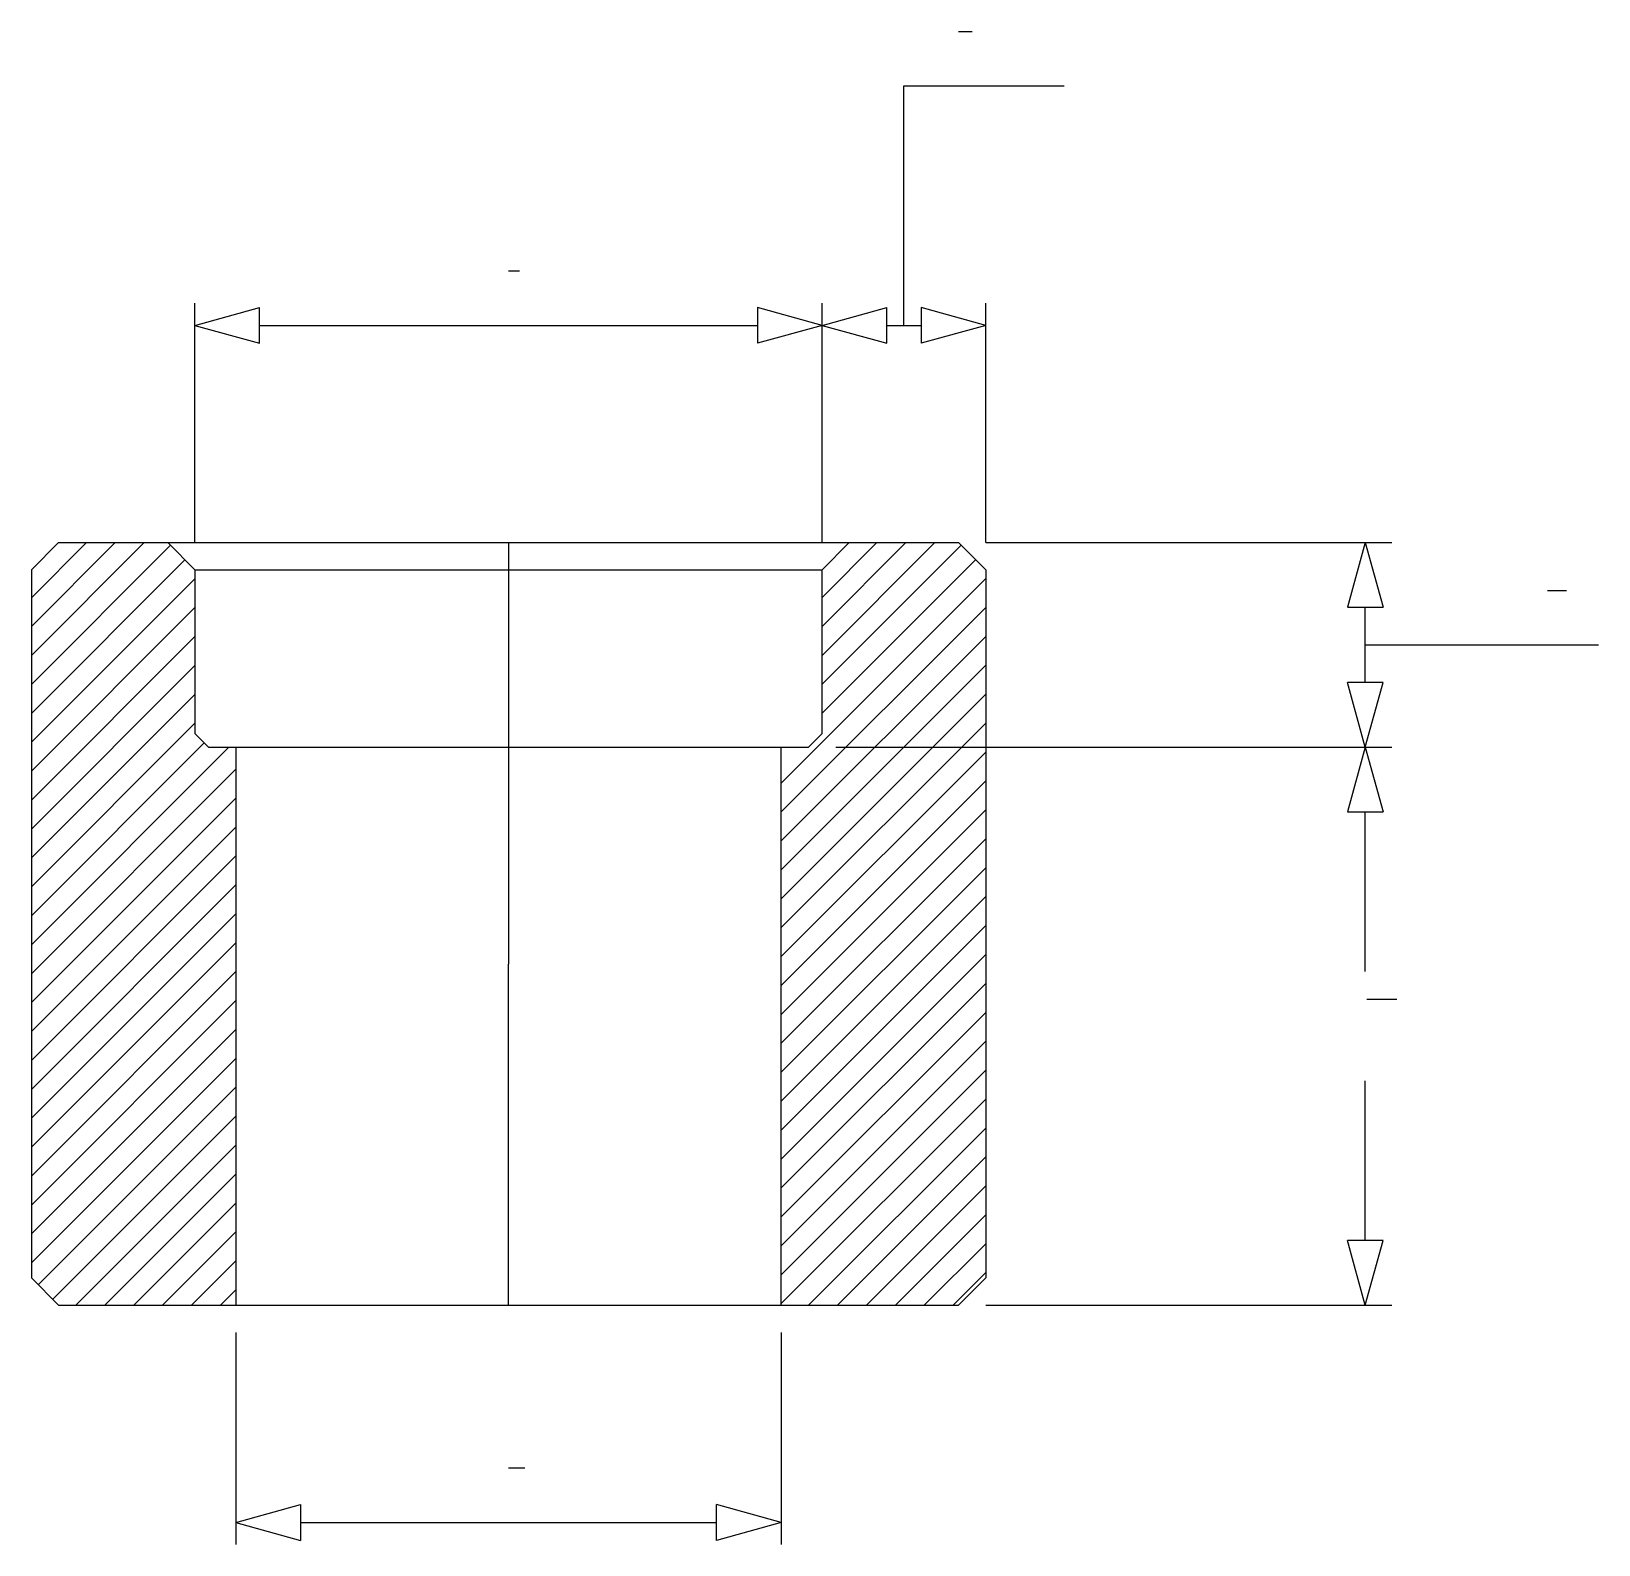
# Model space of a CAD drawing. Extents: x 655 to 1230, y 374 to 929.
import ezdxf

# ---------------------------------------------------------------- set-up
doc = ezdxf.new("R2010")
doc.units = 0
doc.header["$MEASUREMENT"] = 0
doc.layers.get('0').update_dxf_attribs({"linetype": 'CONTINUOUS'})
doc.layers.add('1', color=7, linetype='CONTINUOUS')

msp = doc.modelspace()

# ---------------------------------------------------------------- linework, layer by layer
at = {"color": 4, "linetype": 'Continuous'}
for p, q in [((655.24, 720.89), (675.43, 741.08)), ((655.24, 710.28), (686.04, 741.08)), ((655.24, 699.67), (696.65, 741.08)), ((655.24, 689.07), (706.28, 740.1)), ((945.24, 720.95), (965.36, 741.08)), ((945.24, 710.35), (975.97, 741.08)), ((945.24, 699.74), (986.58, 741.08)), ((945.24, 689.13), (996.21, 740.1)), ((655.24, 678.46), (711.59, 734.8)), ((945.24, 678.53), (1001.52, 734.8)), ((655.24, 667.85), (715.24, 727.85)), ((930.24, 652.92), (1005.24, 727.92)), ((655.24, 657.25), (715.24, 717.25)), ((930.24, 642.31), (1005.24, 717.31)), ((655.24, 646.64), (715.24, 706.64)), ((930.24, 631.71), (1005.24, 706.71)), ((655.24, 636.03), (715.24, 696.03)), ((930.24, 621.1), (1005.24, 696.1)), ((655.24, 625.43), (715.24, 685.43)), ((930.24, 610.49), (1005.24, 685.49)), ((655.24, 614.82), (715.24, 674.82)), ((930.24, 599.89), (1005.24, 674.89)), ((655.24, 604.21), (718.68, 667.64)), ((655.24, 593.61), (727.71, 666.08)), ((930.24, 589.28), (1005.24, 664.28)), ((655.24, 583), (730.24, 658)), ((930.24, 578.67), (1005.24, 653.67)), ((655.24, 572.39), (730.24, 647.39)), ((930.24, 568.07), (1005.24, 643.07)), ((655.24, 561.79), (730.24, 636.79)), ((930.24, 557.46), (1005.24, 632.46)), ((655.24, 551.18), (730.24, 626.18)), ((930.24, 546.85), (1005.24, 621.85)), ((655.24, 540.57), (730.24, 615.57)), ((930.24, 536.25), (1005.24, 611.25)), ((655.24, 529.97), (730.24, 604.97)), ((930.24, 525.64), (1005.24, 600.64)), ((655.24, 519.36), (730.24, 594.36)), ((930.24, 515.03), (1005.24, 590.03)), ((655.24, 508.75), (730.24, 583.75)), ((930.24, 504.43), (1005.24, 579.43)), ((655.24, 498.15), (730.24, 573.15)), ((930.24, 493.82), (1005.24, 568.82)), ((655.24, 487.54), (730.24, 562.54)), ((930.24, 483.22), (1005.24, 558.22)), ((655.24, 476.93), (730.24, 551.93)), ((930.24, 472.61), (1005.24, 547.61)), ((657.8, 468.88), (730.24, 541.33)), ((930.24, 462), (1005.24, 537)), ((663.1, 463.58), (730.24, 530.72)), ((940.28, 461.43), (1005.24, 526.4)), ((671.56, 461.43), (730.24, 520.11)), ((950.89, 461.43), (1005.24, 515.79)), ((682.17, 461.43), (730.24, 509.51)), ((961.49, 461.43), (1005.24, 505.18)), ((692.77, 461.43), (730.24, 498.9)), ((972.1, 461.43), (1005.24, 494.58)), ((703.38, 461.43), (730.24, 488.29)), ((982.71, 461.43), (1005.24, 483.97)), ((713.99, 461.43), (730.24, 477.69)), ((993.31, 461.43), (1005.24, 473.36)), ((724.59, 461.43), (730.24, 467.08))]:
    msp.add_line(p, q, dxfattribs=at)
at = {"layer": '1', "color": 5, "linetype": 'Continuous'}
for p, q in [((995.24, 928.58), (1000.24, 928.58)), ((830.24, 840.76), (834.24, 840.76)), ((1211.27, 723.58), (1218.27, 723.58)), ((1145.05, 573.64), (1156.05, 573.64)), ((830.24, 401.75), (836.24, 401.75))]:
    msp.add_line(p, q, dxfattribs=at)
at = {"layer": '1', "color": 3, "linetype": 'Continuous'}
for p, q in [((975.24, 820.76), (975.24, 908.58)), ((975.24, 908.58), (1034.01, 908.58)), ((715.24, 741.08), (715.24, 828.9)), ((945.24, 741.08), (945.24, 828.9)), ((1005.24, 741.08), (1005.24, 828.9)), ((715.24, 820.76), (738.96, 827.31)), ((738.96, 814.2), (738.96, 827.31)), ((945.24, 820.76), (921.53, 827.31)), ((921.53, 827.31), (921.53, 814.2)), ((945.24, 820.76), (968.96, 827.31)), ((968.96, 814.2), (968.96, 827.31)), ((1005.24, 820.76), (981.53, 827.31)), ((981.53, 827.31), (981.53, 814.2)), ((715.24, 820.76), (738.96, 814.2)), ((738.96, 820.76), (921.53, 820.76)), ((945.24, 820.76), (921.53, 814.2)), ((945.24, 820.76), (968.96, 814.2)), ((968.96, 820.76), (981.53, 820.76)), ((1005.24, 820.76), (981.53, 814.2)), ((1005.24, 741.08), (1154.14, 741.08)), ((1144.43, 741.08), (1137.87, 717.36)), ((1144.43, 741.08), (1150.99, 717.36)), ((1137.87, 717.36), (1150.99, 717.36)), ((1144.43, 689.79), (1144.43, 717.36)), ((1144.43, 703.58), (1230.03, 703.58)), ((1144.43, 666.08), (1137.87, 689.79)), ((1150.99, 689.79), (1137.87, 689.79)), ((1144.43, 666.08), (1150.99, 689.79)), ((950.24, 666.08), (1154.14, 666.08)), ((1144.43, 666.08), (1137.87, 642.36)), ((1144.43, 666.08), (1150.99, 642.36)), ((1137.87, 642.36), (1150.99, 642.36)), ((1144.43, 583.76), (1144.43, 642.36)), ((1144.43, 485.14), (1144.43, 543.76)), ((1144.43, 461.43), (1137.87, 485.14)), ((1150.99, 485.14), (1137.87, 485.14)), ((1144.43, 461.43), (1150.99, 485.14)), ((1005.24, 461.43), (1154.14, 461.43)), ((730.24, 451.43), (730.24, 373.61)), ((930.24, 451.43), (930.24, 373.61)), ((730.24, 381.75), (753.96, 388.31)), ((753.96, 388.31), (753.96, 375.19)), ((930.24, 381.75), (906.53, 388.31)), ((906.53, 375.19), (906.53, 388.31)), ((730.24, 381.75), (753.96, 375.19)), ((753.96, 381.75), (906.53, 381.75)), ((930.24, 381.75), (906.53, 375.19))]:
    msp.add_line(p, q, dxfattribs=at)
at = {"layer": '1', "color": 7, "linetype": 'Continuous'}
for p, q in [((665.24, 741.08), (655.24, 731.08)), ((665.24, 741.08), (995.24, 741.08)), ((705.31, 741.08), (715.24, 731.14)), ((955.17, 741.08), (945.24, 731.14)), ((995.24, 741.08), (1005.24, 731.08)), ((655.24, 731.08), (655.24, 471.43)), ((715.24, 731.08), (715.24, 671.08)), ((715.24, 731.08), (945.24, 731.08)), ((945.24, 671.08), (945.24, 731.08)), ((1005.24, 731.08), (1005.24, 471.43)), ((720.24, 666.08), (715.24, 671.08)), ((940.24, 666.08), (945.24, 671.08)), ((720.24, 666.08), (940.24, 666.08)), ((730.24, 666.08), (730.24, 461.43)), ((930.24, 461.43), (930.24, 666.08)), ((665.24, 461.43), (655.24, 471.43)), ((995.24, 461.43), (1005.24, 471.43)), ((665.24, 461.43), (995.24, 461.43))]:
    msp.add_line(p, q, dxfattribs=at)
at = {"layer": '1', "color": 4, "linetype": 'Continuous'}
for p in [(830.24, 741.08), (830.24, 461.43)]:
    msp.add_line(p, (830.24, 586.43), dxfattribs=at)

doc.saveas('drawing.dxf')
